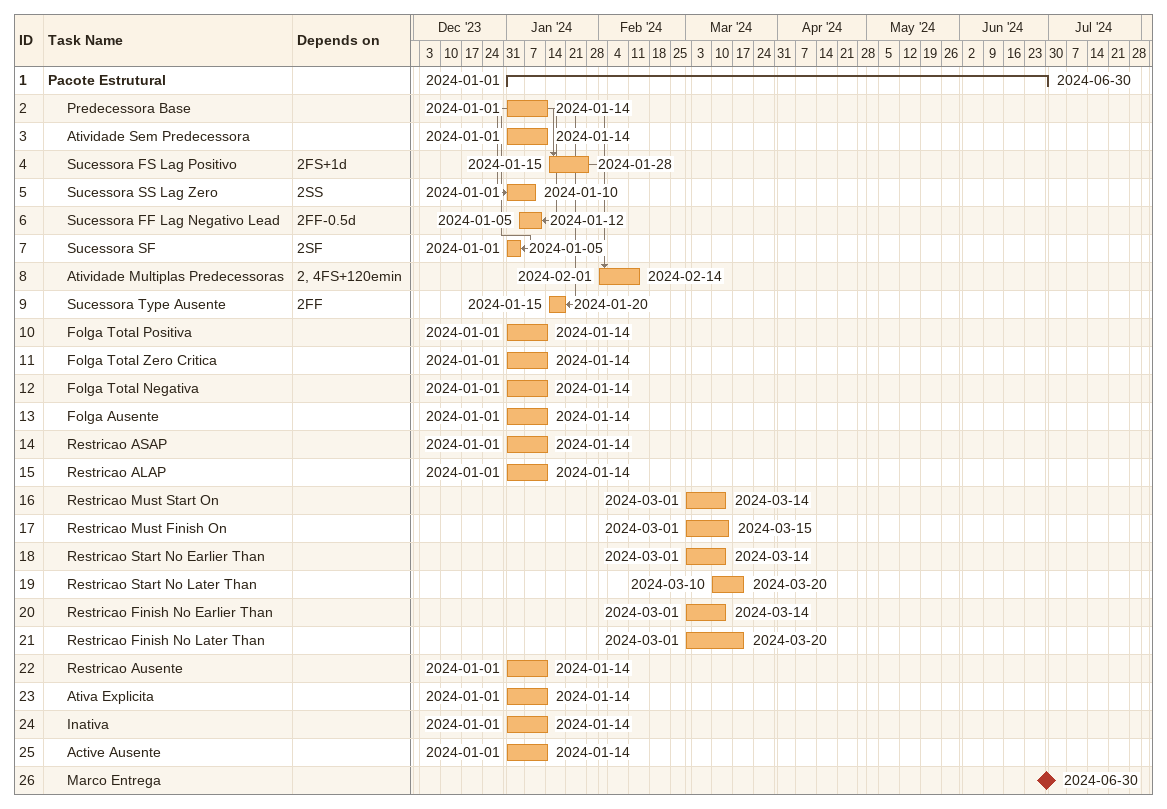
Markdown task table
| ID | Level | Task | Start | Finish | Predecessors |
|---|---|---|---|---|---|
| 1 | 1 | **Pacote Estrutural** | 2024-01-01 | 2024-06-30 |  |
| 2 | 2 | Predecessora Base | 2024-01-01 | 2024-01-14 |  |
| 3 | 2 | Atividade Sem Predecessora | 2024-01-01 | 2024-01-14 |  |
| 4 | 2 | Sucessora FS Lag Positivo | 2024-01-15 | 2024-01-28 | 2FS+1d |
| 5 | 2 | Sucessora SS Lag Zero | 2024-01-01 | 2024-01-10 | 2SS |
| 6 | 2 | Sucessora FF Lag Negativo Lead | 2024-01-05 | 2024-01-12 | 2FF-0.5d |
| 7 | 2 | Sucessora SF | 2024-01-01 | 2024-01-05 | 2SF |
| 8 | 2 | Atividade Multiplas Predecessoras | 2024-02-01 | 2024-02-14 | 2, 4FS+120emin |
| 9 | 2 | Sucessora Type Ausente | 2024-01-15 | 2024-01-20 | 2FF |
| 10 | 2 | Folga Total Positiva | 2024-01-01 | 2024-01-14 |  |
| 11 | 2 | Folga Total Zero Critica | 2024-01-01 | 2024-01-14 |  |
| 12 | 2 | Folga Total Negativa | 2024-01-01 | 2024-01-14 |  |
| 13 | 2 | Folga Ausente | 2024-01-01 | 2024-01-14 |  |
| 14 | 2 | Restricao ASAP | 2024-01-01 | 2024-01-14 |  |
| 15 | 2 | Restricao ALAP | 2024-01-01 | 2024-01-14 |  |
| 16 | 2 | Restricao Must Start On | 2024-03-01 | 2024-03-14 |  |
| 17 | 2 | Restricao Must Finish On | 2024-03-01 | 2024-03-15 |  |
| 18 | 2 | Restricao Start No Earlier Than | 2024-03-01 | 2024-03-14 |  |
| 19 | 2 | Restricao Start No Later Than | 2024-03-10 | 2024-03-20 |  |
| 20 | 2 | Restricao Finish No Earlier Than | 2024-03-01 | 2024-03-14 |  |
| 21 | 2 | Restricao Finish No Later Than | 2024-03-01 | 2024-03-20 |  |
| 22 | 2 | Restricao Ausente | 2024-01-01 | 2024-01-14 |  |
| 23 | 2 | Ativa Explicita | 2024-01-01 | 2024-01-14 |  |
| 24 | 2 | Inativa | 2024-01-01 | 2024-01-14 |  |
| 25 | 2 | Active Ausente | 2024-01-01 | 2024-01-14 |  |
| 26 | 2 | Marco Entrega (milestone) | 2024-06-30 | 2024-06-30 |  |
